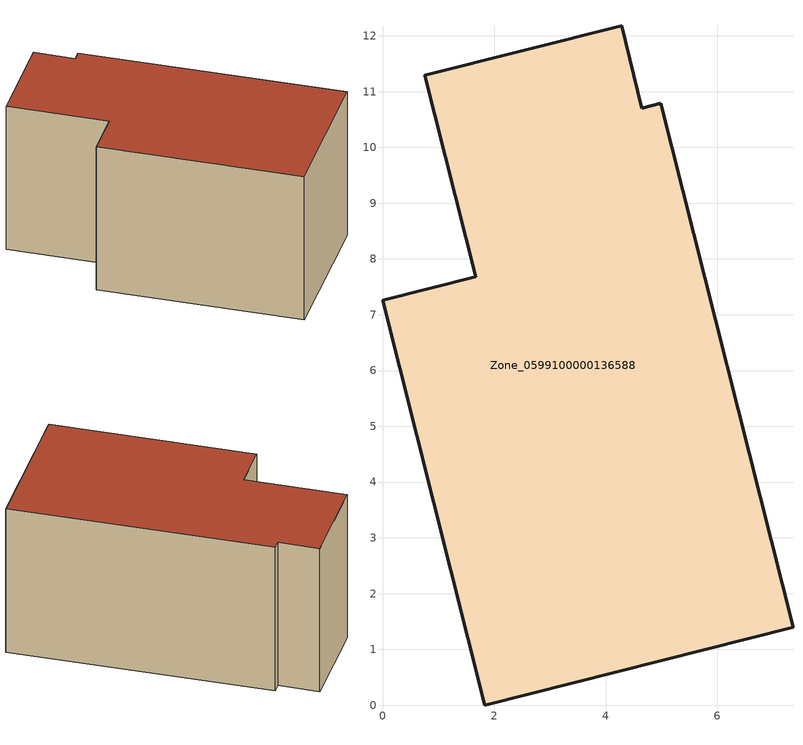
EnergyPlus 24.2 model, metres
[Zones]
Zone_0599100000136588
 floor ground (C_G): 0,7.26 1.67,7.68 0.76,11.29 4.29,12.18 4.65,10.7 4.99,10.79 7.36,1.4 1.83,0 z0
 wall outside (C_F): 1.67,7.68 0,7.26 1.83,0 7.36,1.4 4.99,10.79 4.65,10.7 4.29,12.18 0.76,11.29 1.67,7.68 z0:5.89
 roof outside (C_R): 4.99,10.79 4.65,10.7 4.29,12.18 0.76,11.29 1.67,7.68 0,7.26 1.83,0 7.36,1.4 z5.89
[BUILDING]
Pand.0599100000136588: North Axis=0; Terrain=City; Loads Convergence Tolerance Value=0.04; Temperature Convergence Tolerance Value=0.4; Solar Distribution=FullExterior; Maximum Number of Warmup Days=25; Minimum Number of Warmup Days=1
[Site:Location]
Rotterdam.The.Hague.AP_ZH_NLD Design_Conditions: Latitude=51.96; Longitude=4.45; Time Zone=1; Elevation=-4.5
[SITE:GROUNDTEMPERATURE:BUILDINGSURFACE]
18, 18, 18, 18, 18, 18, 18, 18, 18, 18, 18, 18
[MATERIAL] Thermal Absorptance=0.9; Solar Absorptance=0.7; Visible Absorptance=0.7
Name | Roughness | Thickness | Conductivity | Density | Specific Heat
G.TC.1992-2005 | MediumSmooth | 0.15 | 0.06 | 540 | 1210
F.TC.1992-2005 | Rough | 0.3 | 0.12 | 1920 | 840
R.TC.1992-2005 | MediumRough | 0.2 | 0.08 | 1500 | 1000
[CONSTRUCTION]
C_G: G.TC.1992-2005
C_F: F.TC.1992-2005
C_R: R.TC.1992-2005
[ZONE]
Zone_0599100000136588: Type=1; Multiplier=1; Ceiling Height=Autocalculate; Volume=Autocalculate; Floor Area=autocalculate; Part of Total Floor Area=Yes
[ZONEINFILTRATION:DESIGNFLOWRATE]
Infil_Zone_0599100000136588: Zone or ZoneList or Space or SpaceList=Zone_0599100000136588; Schedule=AlwaysOn; Design Flow Rate Calculation Method=Flow/Area; Flow Rate per Floor Area=0.0015; Constant Term Coefficient=1; Temperature Term Coefficient=0; Velocity Term Coefficient=0; Velocity Squared Term Coefficient=0
[HVACTEMPLATE:ZONE:IDEALLOADSAIRSYSTEM]
Zone_0599100000136588: Maximum Heating Supply Air Temperature=50; Minimum Cooling Supply Air Temperature=13; Maximum Heating Supply Air Humidity Ratio=0.0156; Minimum Cooling Supply Air Humidity Ratio=0.0077; Heating Limit=NoLimit; Cooling Limit=NoLimit; Dehumidification Control Type=ConstantSensibleHeatRatio; Cooling Sensible Heat Ratio=0.7; Dehumidification Setpoint=60; Humidification Control Type=None; Humidification Setpoint=30; Outdoor Air Method=None; Outdoor Air Flow Rate per Person=0.00944; Outdoor Air Flow Rate per Zone Floor Area=0; Outdoor Air Flow Rate per Zone=0; Demand Controlled Ventilation Type=None; Outdoor Air Economizer Type=NoEconomizer; Heat Recovery Type=None; Sensible Heat Recovery Effectiveness=0.7; Latent Heat Recovery Effectiveness=0.65
[ZONECONTROL:THERMOSTAT]
ThermostatControl_Zone_0599100000136588: Zone or ZoneList=Zone_0599100000136588; Control Type Schedule=DualSetpointControlType; Control 1=Thermostat_Zone_0599100000136588; Temperature Difference Between Cutout And Setpoint=0
[THERMOSTATSETPOINT:DUALSETPOINT]
Thermostat_Zone_0599100000136588: Heating Setpoint Temperature Schedule=HeatingSetpoint_Zone_0599100000136588; Cooling Setpoint Temperature Schedule=CoolingSetpoint_Zone_0599100000136588
[SCHEDULE:COMPACT]
HeatingSetpoint_Zone_0599100000136588: Through: 12/31, For: AllDays, Until: 24:00, 21
CoolingSetpoint_Zone_0599100000136588: Through: 12/31, For: AllDays, Until: 24:00, 24
DualSetpointControlType: Through: 12/31, For: AllDays, Until: 24:00, 4
AlwaysOn: Through: 12/31, For: AllDays, Until: 24:00, 1
